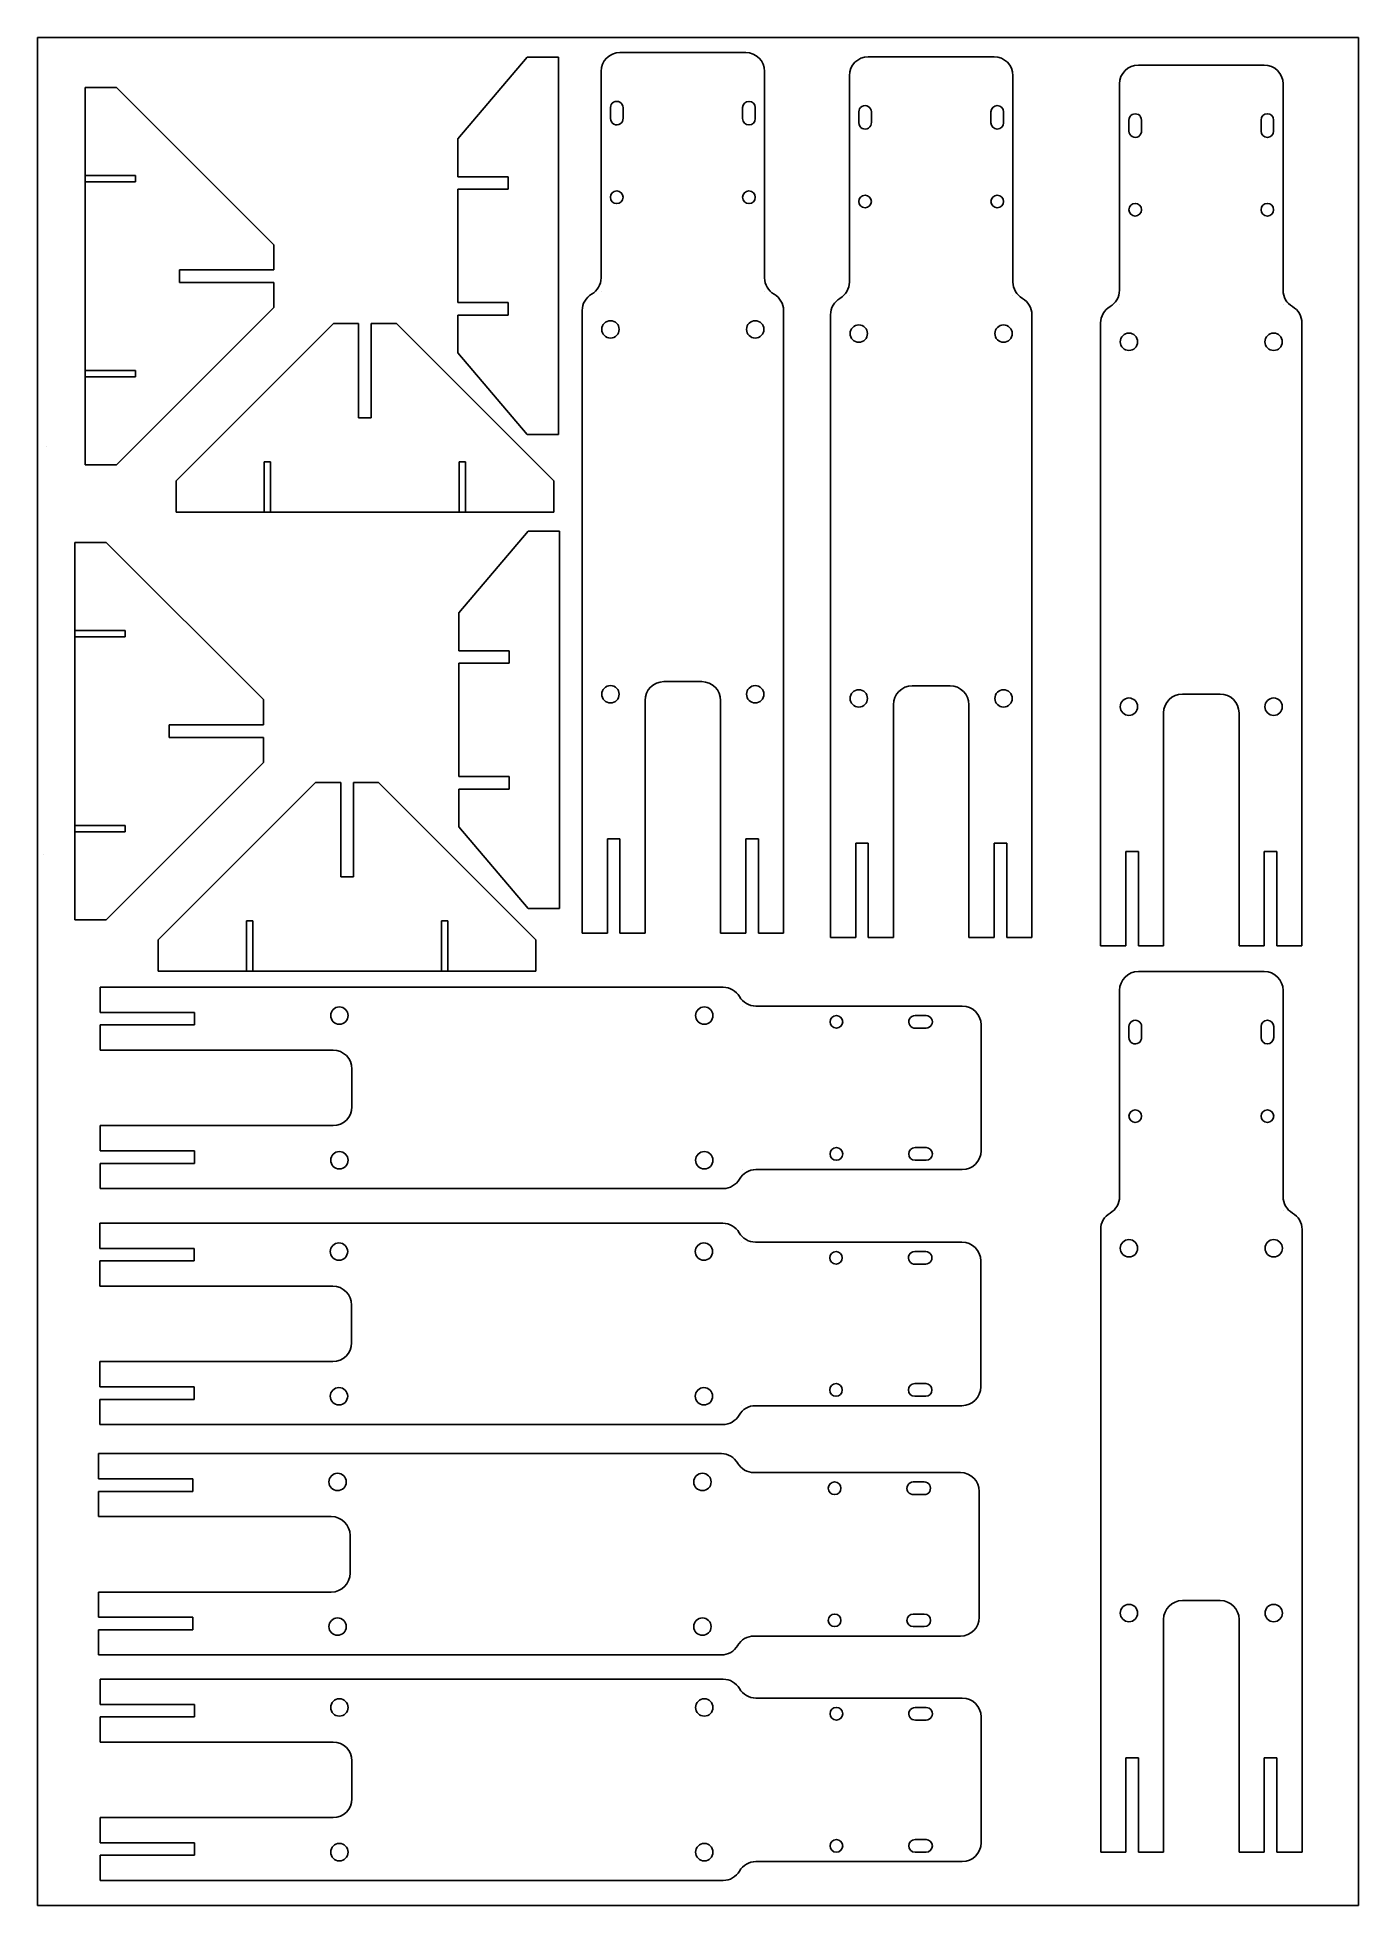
# Model space of a CAD drawing. Header units: millimetres. Extents: x 0 to 210, y 0 to 297.
import ezdxf

# ---------------------------------------------------------------- set-up
doc = ezdxf.new("R2010")
doc.units = ezdxf.units.MM
doc.layers.get('0').update_dxf_attribs({"lineweight": 25, "true_color": 0xffffff})

msp = doc.modelspace()

# ---------------------------------------------------------------- linework, layer by layer
for p, q in [((210, 297), (0, 297)), ((0, 297), (0, 0)), ((210, 0), (210, 297)), ((92.59, 294.58), (112.59, 294.58)), ((77.83, 293.85), (66.83, 280.85)), ((82.83, 293.85), (77.83, 293.85)), ((82.83, 233.85), (82.83, 293.85)), ((89.59, 291.58), (89.59, 258.77)), ((115.59, 291.58), (115.59, 258.77)), ((132.06, 293.91), (152.06, 293.91)), ((174.99, 292.6), (194.99, 292.6)), ((7.58, 289.04), (7.58, 229.04)), ((12.58, 289.04), (7.58, 289.04)), ((37.58, 264.04), (12.58, 289.04)), ((129.06, 290.91), (129.06, 258.11)), ((155.06, 290.91), (155.06, 258.11)), ((171.99, 289.6), (171.99, 256.8)), ((197.99, 289.6), (197.99, 256.8)), ((91.09, 284.08), (91.09, 285.83)), ((93.08, 284.16), (93.09, 285.83)), ((112.09, 284.08), (112.09, 285.83)), ((114.09, 284.08), (114.09, 285.83)), ((130.56, 283.41), (130.56, 285.16)), ((132.56, 283.5), (132.56, 285.16)), ((151.56, 283.41), (151.56, 285.16)), ((153.56, 283.41), (153.56, 285.16)), ((173.49, 282.1), (173.49, 283.85)), ((175.48, 282.19), (175.49, 283.85)), ((194.49, 282.1), (194.49, 283.85)), ((196.49, 282.1), (196.49, 283.85)), ((66.83, 280.85), (66.83, 274.85)), ((7.58, 275.04), (15.58, 275.04)), ((15.58, 274.04), (7.58, 274.04)), ((15.58, 275.04), (15.58, 274.04)), ((66.83, 274.85), (74.83, 274.85)), ((74.83, 274.85), (74.83, 272.85)), ((74.83, 272.85), (66.83, 272.85)), ((66.83, 272.85), (66.83, 254.85)), ((37.58, 260.04), (37.58, 264.04)), ((22.58, 258.04), (22.58, 260.04)), ((22.58, 260.04), (37.58, 260.04)), ((37.58, 258.04), (22.58, 258.04)), ((37.58, 254.04), (37.58, 258.04)), ((89.59, 256.58), (89.59, 256.58)), ((115.59, 256.58), (115.59, 256.58)), ((129.06, 255.91), (129.06, 255.91)), ((155.06, 255.91), (155.06, 255.91)), ((12.58, 229.04), (37.58, 254.04)), ((66.83, 254.85), (74.83, 254.85)), ((74.83, 252.85), (66.83, 252.85)), ((66.83, 252.85), (66.83, 246.85)), ((74.83, 254.85), (74.83, 252.85)), ((86.59, 154.58), (86.59, 253.58)), ((118.59, 154.58), (118.59, 253.58)), ((126.06, 153.91), (126.06, 252.91)), ((158.06, 153.91), (158.06, 252.91)), ((171.99, 254.6), (171.99, 254.6)), ((197.99, 254.6), (197.99, 254.6)), ((47.06, 251.52), (22.06, 226.52)), ((51.06, 251.52), (47.06, 251.52)), ((51.06, 236.52), (51.06, 251.52)), ((57.06, 251.52), (53.06, 251.52)), ((53.06, 251.52), (53.06, 236.52)), ((82.06, 226.52), (57.06, 251.52)), ((168.99, 152.6), (168.99, 251.6)), ((200.99, 152.6), (200.99, 251.6)), ((66.83, 246.85), (77.83, 233.85)), ((15.58, 244.04), (7.58, 244.04)), ((15.58, 243.04), (15.58, 244.04)), ((7.58, 243.04), (15.58, 243.04)), ((53.06, 236.52), (51.06, 236.52)), ((1.53, 231.9), (1.53, 231.9)), ((77.83, 233.85), (82.83, 233.85)), ((7.58, 229.04), (12.58, 229.04)), ((36.06, 221.52), (36.06, 229.52)), ((36.06, 229.52), (37.06, 229.52)), ((37.06, 229.52), (37.06, 221.52)), ((68.06, 229.52), (67.06, 229.52)), ((67.06, 229.52), (67.06, 221.52)), ((68.06, 221.52), (68.06, 229.52)), ((22.06, 226.52), (22.06, 221.52)), ((82.06, 221.52), (82.06, 226.52)), ((22.06, 221.52), (82.06, 221.52)), ((78, 218.5), (67, 205.5)), ((83, 218.5), (78, 218.5)), ((83, 158.5), (83, 218.5)), ((5.94, 216.72), (5.94, 156.72)), ((10.94, 216.72), (5.94, 216.72)), ((35.94, 191.72), (10.94, 216.72)), ((67, 205.5), (67, 199.5)), ((5.94, 202.72), (13.94, 202.72)), ((13.94, 202.72), (13.94, 201.72)), ((13.94, 201.72), (5.94, 201.72)), ((67, 199.5), (75, 199.5)), ((75, 199.5), (75, 197.5)), ((75, 197.5), (67, 197.5)), ((67, 197.5), (67, 179.5)), ((105.59, 194.58), (99.59, 194.58)), ((145.06, 193.91), (139.06, 193.91)), ((35.94, 187.72), (35.94, 191.72)), ((96.59, 191.58), (96.59, 154.58)), ((108.59, 154.58), (108.59, 191.58)), ((136.06, 190.91), (136.06, 153.91)), ((148.06, 153.91), (148.06, 190.91)), ((187.99, 192.6), (181.99, 192.6)), ((20.94, 185.72), (20.94, 187.72)), ((20.94, 187.72), (35.94, 187.72)), ((178.99, 189.6), (178.99, 152.6)), ((190.99, 152.6), (190.99, 189.6)), ((35.94, 185.72), (20.94, 185.72)), ((35.94, 181.72), (35.94, 185.72)), ((10.94, 156.72), (35.94, 181.72)), ((44.22, 178.56), (19.22, 153.56)), ((48.22, 178.56), (44.22, 178.56)), ((48.22, 163.56), (48.22, 178.56)), ((54.22, 178.56), (50.22, 178.56)), ((50.22, 178.56), (50.22, 163.56)), ((79.22, 153.56), (54.22, 178.56)), ((67, 179.5), (75, 179.5)), ((75, 179.5), (75, 177.5)), ((75, 177.5), (67, 177.5)), ((67, 177.5), (67, 171.5)), ((13.94, 171.72), (5.94, 171.72)), ((5.94, 170.72), (13.94, 170.72)), ((13.94, 170.72), (13.94, 171.72)), ((67, 171.5), (78, 158.5)), ((92.59, 169.58), (90.59, 169.58)), ((90.59, 169.58), (90.59, 154.58)), ((92.59, 154.58), (92.59, 169.58)), ((114.59, 169.58), (112.59, 169.58)), ((112.59, 169.58), (112.59, 154.58)), ((114.59, 154.58), (114.59, 169.58)), ((1.05, 167.12), (1.05, 167.12)), ((132.06, 168.91), (130.06, 168.91)), ((130.06, 168.91), (130.06, 153.91)), ((132.06, 153.91), (132.06, 168.91)), ((154.06, 168.91), (152.06, 168.91)), ((152.06, 168.91), (152.06, 153.91)), ((154.06, 153.91), (154.06, 168.91)), ((174.99, 167.6), (172.99, 167.6)), ((172.99, 167.6), (172.99, 152.6)), ((174.99, 152.6), (174.99, 167.6)), ((196.99, 167.6), (194.99, 167.6)), ((194.99, 167.6), (194.99, 152.6)), ((196.99, 152.6), (196.99, 167.6)), ((50.22, 163.56), (48.22, 163.56)), ((78, 158.5), (83, 158.5)), ((5.94, 156.72), (10.94, 156.72)), ((33.22, 148.56), (33.22, 156.56)), ((33.22, 156.56), (34.22, 156.56)), ((34.22, 156.56), (34.22, 148.56)), ((65.22, 156.56), (64.22, 156.56)), ((64.22, 156.56), (64.22, 148.56)), ((65.22, 148.56), (65.22, 156.56)), ((86.59, 154.58), (90.59, 154.58)), ((92.59, 154.58), (96.59, 154.58)), ((108.59, 154.58), (112.59, 154.58)), ((114.59, 154.58), (118.59, 154.58)), ((19.22, 153.56), (19.22, 148.56)), ((79.22, 148.56), (79.22, 153.56)), ((126.06, 153.91), (130.06, 153.91)), ((132.06, 153.91), (136.06, 153.91)), ((148.06, 153.91), (152.06, 153.91)), ((154.06, 153.91), (158.06, 153.91)), ((168.99, 152.6), (172.99, 152.6)), ((174.99, 152.6), (178.99, 152.6)), ((190.99, 152.6), (194.99, 152.6)), ((196.99, 152.6), (200.99, 152.6)), ((19.22, 148.56), (79.22, 148.56)), ((175, 148.5), (195, 148.5)), ((10, 146), (109, 146)), ((10, 146), (10, 142)), ((112, 143), (112, 143)), ((147, 143), (114.2, 143)), ((172, 145.5), (172, 112.7)), ((198, 145.5), (198, 112.7)), ((25, 142), (10, 142)), ((10, 140), (25, 140)), ((10, 140), (10, 136)), ((25, 140), (25, 142)), ((139.5, 141.5), (141.25, 141.5)), ((150, 140), (150, 120)), ((173.5, 138), (173.5, 139.75)), ((175.5, 138.09), (175.5, 139.75)), ((194.5, 138), (194.5, 139.75)), ((196.5, 138), (196.5, 139.75)), ((139.59, 139.5), (141.25, 139.5)), ((47, 136), (10, 136)), ((50, 127), (50, 133)), ((10, 124), (47, 124)), ((10, 124), (10, 120)), ((25, 120), (10, 120)), ((25, 118), (25, 120)), ((139.5, 120.5), (141.25, 120.5)), ((10, 118), (25, 118)), ((10, 118), (10, 114)), ((112, 117), (112, 117)), ((147, 117), (114.2, 117)), ((139.5, 118.5), (141.25, 118.5)), ((10, 114), (109, 114)), ((172, 110.5), (172, 110.5)), ((198, 110.5), (198, 110.5)), ((9.94, 108.48), (108.94, 108.48)), ((9.94, 108.48), (9.94, 104.48)), ((169, 8.5), (169, 107.5)), ((201, 8.5), (201, 107.5)), ((24.94, 104.48), (9.94, 104.48)), ((24.94, 102.48), (24.94, 104.48)), ((111.94, 105.48), (111.94, 105.48)), ((146.94, 105.48), (114.13, 105.48)), ((139.44, 103.98), (141.19, 103.98)), ((9.94, 102.48), (24.94, 102.48)), ((9.94, 102.48), (9.94, 98.48)), ((139.52, 101.99), (141.18, 101.98)), ((149.94, 102.48), (149.94, 82.48)), ((46.94, 98.48), (9.94, 98.48)), ((49.94, 89.48), (49.94, 95.48)), ((9.94, 86.48), (46.94, 86.48)), ((9.94, 86.48), (9.94, 82.48)), ((24.94, 82.48), (9.94, 82.48)), ((9.94, 80.48), (24.94, 80.48)), ((9.94, 80.48), (9.94, 76.48)), ((24.94, 80.48), (24.94, 82.48)), ((139.44, 82.98), (141.19, 82.98)), ((139.44, 80.98), (141.19, 80.98)), ((111.94, 79.48), (111.94, 79.48)), ((146.94, 79.48), (114.13, 79.48)), ((9.94, 76.48), (108.94, 76.48)), ((9.71, 71.85), (108.71, 71.85)), ((9.71, 71.85), (9.71, 67.85)), ((111.71, 68.85), (111.71, 68.85)), ((146.71, 68.85), (113.9, 68.85)), ((24.71, 67.85), (9.71, 67.85)), ((9.71, 65.85), (24.71, 65.85)), ((9.71, 65.85), (9.71, 61.85)), ((24.71, 65.85), (24.71, 67.85)), ((139.21, 67.35), (140.96, 67.35)), ((139.29, 65.36), (140.95, 65.35)), ((149.71, 65.85), (149.71, 45.85)), ((46.71, 61.85), (9.71, 61.85)), ((49.71, 52.85), (49.71, 58.85)), ((9.71, 49.85), (46.71, 49.85)), ((9.71, 49.85), (9.71, 45.85)), ((188, 48.5), (182, 48.5)), ((24.71, 45.85), (9.71, 45.85)), ((24.71, 43.85), (24.71, 45.85)), ((139.21, 46.35), (140.96, 46.35)), ((179, 45.5), (179, 8.5)), ((191, 8.5), (191, 45.5)), ((9.71, 43.85), (24.71, 43.85)), ((9.71, 43.85), (9.71, 39.85)), ((111.71, 42.85), (111.71, 42.85)), ((146.71, 42.85), (113.9, 42.85)), ((139.21, 44.35), (140.96, 44.35)), ((9.71, 39.85), (108.71, 39.85)), ((10, 36), (109, 36)), ((10, 36), (10, 32)), ((112, 33), (112, 33)), ((147, 33), (114.2, 33)), ((25, 32), (10, 32)), ((10, 30), (25, 30)), ((10, 30), (10, 26)), ((25, 30), (25, 32)), ((139.5, 31.5), (141.25, 31.5)), ((150, 30), (150, 10)), ((139.59, 29.5), (141.25, 29.5)), ((47, 26), (10, 26)), ((50, 17), (50, 23)), ((175, 23.5), (173, 23.5)), ((173, 23.5), (173, 8.5)), ((175, 8.5), (175, 23.5)), ((197, 23.5), (195, 23.5)), ((195, 23.5), (195, 8.5)), ((197, 8.5), (197, 23.5)), ((10, 14), (47, 14)), ((10, 14), (10, 10)), ((25, 10), (10, 10)), ((25, 8), (25, 10)), ((139.5, 10.5), (141.25, 10.5)), ((10, 8), (25, 8)), ((10, 8), (10, 4)), ((112, 7), (112, 7)), ((147, 7), (114.2, 7)), ((139.5, 8.5), (141.25, 8.5)), ((169, 8.5), (173, 8.5)), ((175, 8.5), (179, 8.5)), ((191, 8.5), (195, 8.5)), ((197, 8.5), (201, 8.5)), ((10, 4), (109, 4)), ((0, 0), (210, 0))]:
    msp.add_line(p, q)
for centre, radius in [((92.09, 271.58), 1), ((113.09, 271.58), 1), ((131.56, 270.91), 1), ((152.56, 270.91), 1), ((174.49, 269.6), 1), ((195.49, 269.6), 1), ((91.09, 250.58), 1.38), ((114.09, 250.58), 1.38), ((130.56, 249.91), 1.38), ((153.56, 249.91), 1.38), ((173.49, 248.6), 1.38), ((196.49, 248.6), 1.38), ((91.09, 192.58), 1.38), ((114.09, 192.58), 1.38), ((130.56, 191.91), 1.38), ((153.56, 191.91), 1.38), ((173.49, 190.6), 1.38), ((196.49, 190.6), 1.38), ((48, 141.5), 1.38), ((106, 141.5), 1.38), ((127, 140.5), 1), ((174.5, 125.5), 1), ((195.5, 125.5), 1), ((48, 118.5), 1.38), ((106, 118.5), 1.38), ((127, 119.5), 1), ((47.94, 103.98), 1.38), ((105.94, 103.98), 1.38), ((126.94, 102.98), 1), ((173.5, 104.5), 1.38), ((196.5, 104.5), 1.38), ((47.94, 80.98), 1.38), ((105.94, 80.98), 1.38), ((126.94, 81.98), 1), ((47.71, 67.35), 1.38), ((105.71, 67.35), 1.38), ((126.71, 66.35), 1), ((173.5, 46.5), 1.38), ((196.5, 46.5), 1.38), ((47.71, 44.35), 1.38), ((105.71, 44.35), 1.38), ((126.71, 45.35), 1), ((48, 31.5), 1.38), ((106, 31.5), 1.38), ((127, 30.5), 1), ((48, 8.5), 1.38), ((106, 8.5), 1.38), ((127, 9.5), 1)]:
    msp.add_circle(centre, radius)
for centre, radius, start, end in [((92.59, 291.58), 3, 90, 180), ((112.59, 291.58), 3, 0, 90), ((132.06, 290.91), 3, 90, 180), ((152.06, 290.91), 3, 0, 90), ((174.99, 289.6), 3, 90, 180), ((194.99, 289.6), 3, 0, 90), ((92.09, 285.83), 1, 359.8688, 180), ((113.09, 285.83), 1, 0, 180), ((131.56, 285.16), 1, 359.8688, 180), ((152.56, 285.16), 1, 0, 180), ((92.09, 284.08), 1, 180, 5.0006), ((113.09, 284.08), 1, 180, 0), ((131.56, 283.41), 1, 180, 5.0006), ((152.56, 283.41), 1, 180, 0), ((174.49, 283.85), 1, 359.8688, 180), ((174.49, 282.1), 1, 180, 5.0006), ((195.49, 283.85), 1, 0, 180), ((195.49, 282.1), 1, 180, 0), ((86.59, 258.77), 3, 300, 0), ((118.59, 258.77), 3, 180, 240), ((89.59, 253.58), 3, 120, 180), ((115.59, 253.58), 3, 0, 60), ((129.06, 252.91), 3, 120, 180), ((126.06, 258.11), 3, 300, 0), ((158.06, 258.11), 3, 180, 240), ((155.06, 252.91), 3, 0, 60), ((168.99, 256.8), 3, 300, 0), ((200.99, 256.8), 3, 180, 240), ((171.99, 251.6), 3, 120, 180), ((197.99, 251.6), 3, 0, 60), ((99.59, 191.58), 3, 90, 180), ((105.59, 191.58), 3, 0, 90), ((139.06, 190.91), 3, 90, 180), ((145.06, 190.91), 3, 0, 90), ((181.99, 189.6), 3, 90, 180), ((187.99, 189.6), 3, 0, 90), ((175, 145.5), 3, 90, 180), ((195, 145.5), 3, 0, 90), ((109, 143), 3, 30, 90), ((114.2, 146), 3, 210, 270), ((147, 140), 3, 0, 90), ((139.5, 140.5), 1, 90, 275.0006), ((141.25, 140.5), 1, 269.8688, 90), ((174.5, 139.75), 1, 359.8688, 180), ((195.5, 139.75), 1, 0, 180), ((174.5, 138), 1, 180, 5.0006), ((195.5, 138), 1, 180, 0), ((47, 133), 3, 0, 90), ((47, 127), 3, 270, 0), ((139.5, 119.5), 1, 90, 270), ((141.25, 119.5), 1, 270, 90), ((147, 120), 3, 270, 360), ((114.2, 114), 3, 90, 150), ((109, 117), 3, 270, 330), ((172, 107.5), 3, 120, 180), ((169, 112.7), 3, 300, 0), ((201, 112.7), 3, 180, 240), ((198, 107.5), 3, 0, 60), ((108.94, 105.48), 3, 30, 90), ((114.13, 108.48), 3, 210, 270), ((139.44, 102.98), 1, 90, 275.0006), ((141.19, 102.98), 1, 269.8688, 90), ((146.94, 102.48), 3, 0, 90), ((46.94, 95.48), 3, 0, 90), ((46.94, 89.48), 3, 270, 0), ((139.44, 81.98), 1, 90, 270), ((141.19, 81.98), 1, 270, 90), ((146.94, 82.48), 3, 270, 360), ((108.94, 79.48), 3, 270, 330), ((114.13, 76.48), 3, 90, 150), ((108.71, 68.85), 3, 30, 90), ((113.9, 71.85), 3, 210, 270), ((146.71, 65.85), 3, 0, 90), ((139.21, 66.35), 1, 90, 275.0006), ((140.96, 66.35), 1, 269.8688, 90), ((46.71, 58.85), 3, 0, 90), ((46.71, 52.85), 3, 270, 0), ((182, 45.5), 3, 90, 180), ((188, 45.5), 3, 0, 90), ((139.21, 45.35), 1, 90, 270), ((140.96, 45.35), 1, 270, 90), ((146.71, 45.85), 3, 270, 360), ((113.9, 39.85), 3, 90, 150), ((108.71, 42.85), 3, 270, 330), ((109, 33), 3, 30, 90), ((114.2, 36), 3, 210, 270), ((147, 30), 3, 0, 90), ((139.5, 30.5), 1, 90, 275.0006), ((141.25, 30.5), 1, 269.8688, 90), ((47, 23), 3, 0, 90), ((47, 17), 3, 270, 0), ((139.5, 9.5), 1, 90, 270), ((141.25, 9.5), 1, 270, 90), ((147, 10), 3, 270, 360), ((114.2, 4), 3, 90, 150), ((109, 7), 3, 270, 330)]:
    msp.add_arc(centre, radius, start, end)

doc.saveas('drawing.dxf')
